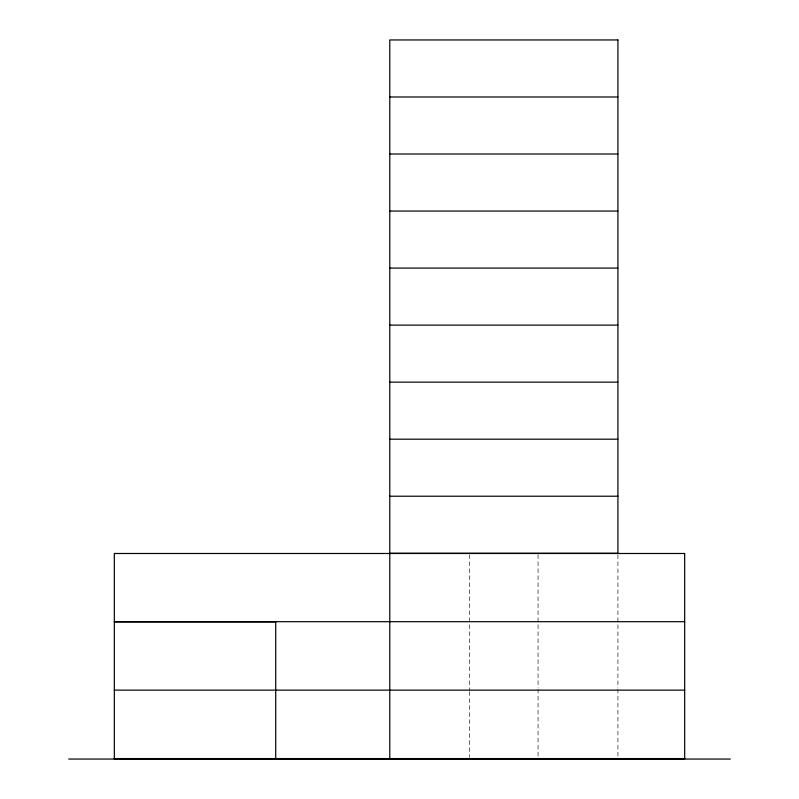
<?xml version="1.0" encoding="UTF-8"?>
<svg xmlns="http://www.w3.org/2000/svg" width="799" height="799" viewBox="0 0 799 799"><rect width="100%" height="100%" fill="white"/><g stroke="black" fill="none" stroke-linecap="round" stroke-linejoin="round"><path stroke-width="0.6" stroke-dasharray="4 3" d="M617.917 554.736L617.917 687.879M617.917 689.128L617.917 757.572M538.067 554.736L538.067 687.879M538.067 689.128L538.067 757.572M469.632 554.736L469.632 690.376M469.632 691.614L469.632 757.572"/><path stroke-width="1.2" d="M389.782 96.989L617.917 96.989M389.782 154.017L617.917 154.017M389.782 211.056L617.917 211.056M389.782 268.084L617.917 268.084M389.782 325.123L617.917 325.123M389.782 382.152L617.917 382.152M389.782 439.19L617.917 439.19M389.782 496.219L617.917 496.219M114.327 621.692L684.673 621.692M114.327 621.932L275.715 621.932L275.715 758.81M114.327 690.136L684.673 690.136M114.327 758.571L684.673 758.571M68.704 759.05L730.296 759.05M389.782 553.487L389.782 758.81M617.917 39.95L389.782 39.95L389.782 553.258L617.917 553.258L617.917 39.95M684.673 553.487L114.327 553.487L114.327 758.81L684.673 758.81L684.673 553.487"/></g></svg>
